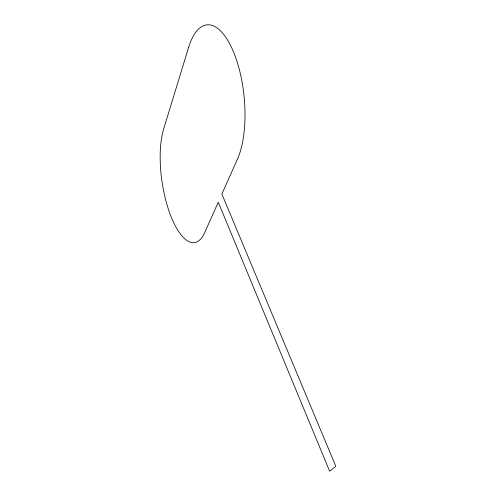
<?xml version="1.0" encoding="UTF-8"?>
<svg xmlns="http://www.w3.org/2000/svg" width="496" height="496" viewBox="0 0 496 496"><rect width="100%" height="100%" fill="white"/><g stroke="black" fill="none" stroke-linecap="round" stroke-linejoin="round"><path stroke-width="0.74" d="M188.604 47.38L163.63 129.109A64.988 23.374 81.7 0 0 171.021 216.485A64.988 23.374 81.7 0 0 204.755 232.5L218.259 202.201L329.629 471.2L335.829 466.321L221.879 194.06L237.522 158.956A74.958 29.797 84.3 0 0 232.705 50.015A74.958 29.797 84.3 0 0 188.604 47.38"/></g></svg>
